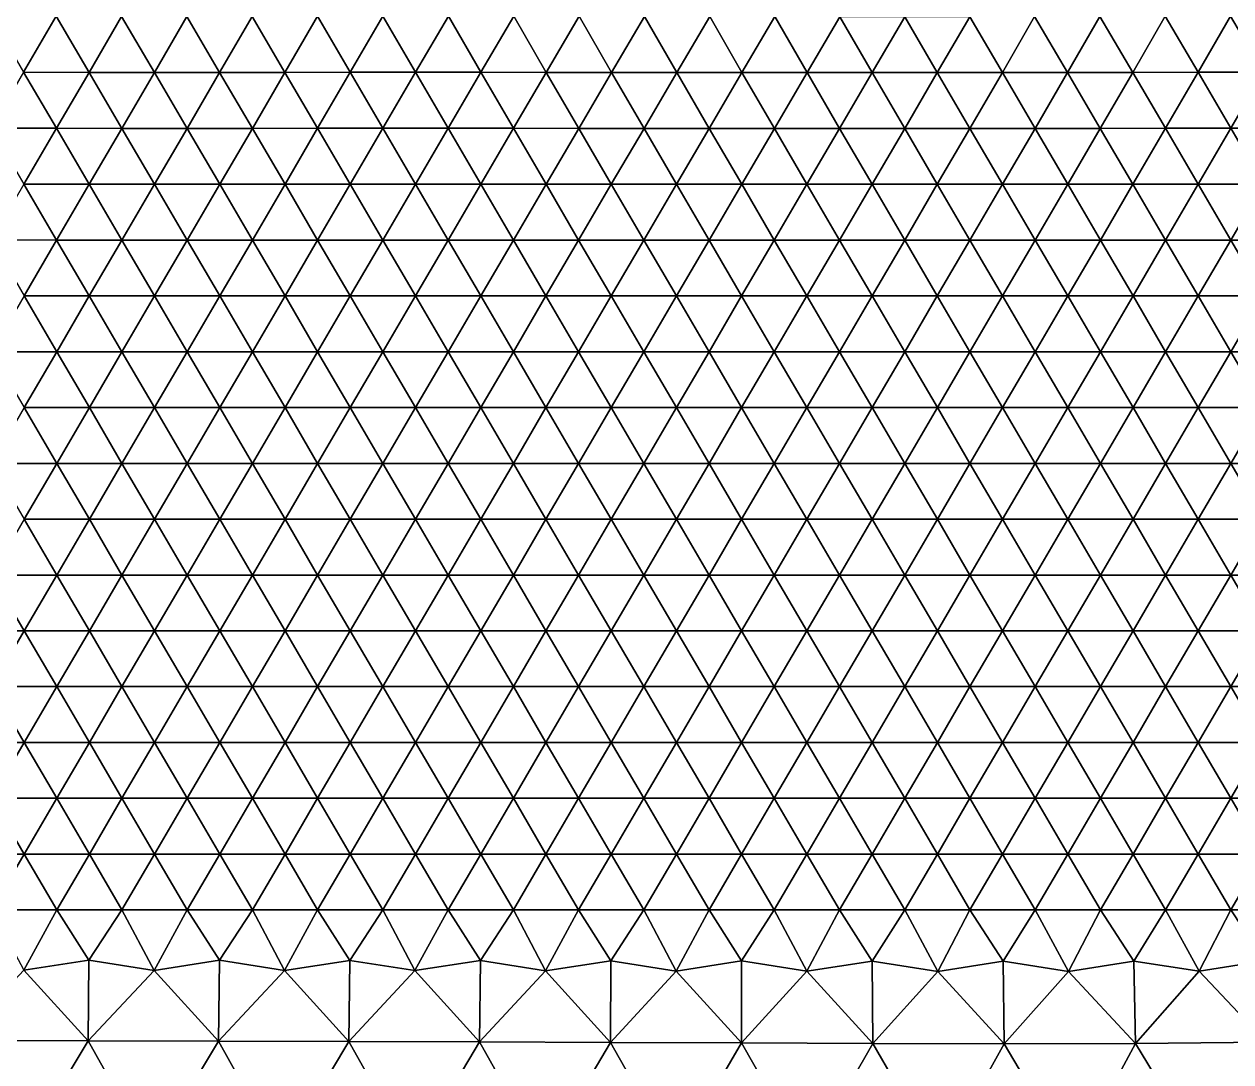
# Model space of a CAD drawing. Header units: metres. Extents: x 0 to 72, y -280 to 0.
# Drawn here: x 3.765 to 7.51, y -7.971 to -4.751 of the extents above; entities that cross this region are included whole.
import ezdxf

# ---------------------------------------------------------------- set-up
doc = ezdxf.new("R2010")
doc.units = ezdxf.units.M

msp = doc.modelspace()

# ---------------------------------------------------------------- linework, layer by layer
at = {"layer": 'layer', "color": 0}
for points in [[(3.6601, -4.72558), (3.76312, -4.9004), (3.86427, -4.72696)], [(3.76312, -4.9004), (3.96641, -4.90107), (3.86427, -4.72696)], [(3.86427, -4.72696), (3.96641, -4.90107), (4.06736, -4.72771)], [(3.96641, -4.90107), (4.16916, -4.90133), (4.06736, -4.72771)], [(4.06736, -4.72771), (4.16916, -4.90133), (4.26986, -4.72779)], [(4.16916, -4.90133), (4.3717, -4.90128), (4.26986, -4.72779)], [(4.26986, -4.72779), (4.3717, -4.90128), (4.47233, -4.72737)], [(4.3717, -4.90128), (4.57428, -4.90106), (4.47233, -4.72737)], [(4.47233, -4.72737), (4.57428, -4.90106), (4.67513, -4.72678)], [(4.57428, -4.90106), (4.77702, -4.90084), (4.67513, -4.72678)], [(4.67513, -4.72678), (4.77702, -4.90084), (4.87834, -4.72637)], [(4.77702, -4.90084), (4.97988, -4.90074), (4.87834, -4.72637)], [(4.87834, -4.72637), (4.97988, -4.90074), (5.08172, -4.7263)], [(4.97988, -4.90074), (5.18275, -4.90079), (5.08172, -4.7263)], [(5.08172, -4.7263), (5.18275, -4.90079), (5.285, -4.72654)], [(5.18275, -4.90079), (5.38551, -4.90095), (5.285, -4.72654)], [(5.285, -4.72654), (5.38551, -4.90095), (5.488, -4.72691)], [(5.38551, -4.90095), (5.58812, -4.90113), (5.488, -4.72691)], [(5.488, -4.72691), (5.58812, -4.90113), (5.69067, -4.7273)], [(5.58812, -4.90113), (5.79056, -4.90133), (5.69067, -4.7273)], [(5.69067, -4.7273), (5.79056, -4.90133), (5.89301, -4.72769)], [(5.79056, -4.90133), (5.99284, -4.90152), (5.89301, -4.72769)], [(5.89301, -4.72769), (5.99284, -4.90152), (6.09502, -4.72809)], [(5.99284, -4.90152), (6.19495, -4.9017), (6.09502, -4.72809)], [(6.09502, -4.72809), (6.19495, -4.9017), (6.29669, -4.72846)], [(6.19495, -4.9017), (6.39693, -4.9018), (6.29669, -4.72846)], [(6.29669, -4.72846), (6.39693, -4.9018), (6.49808, -4.72862)], [(6.39693, -4.9018), (6.59885, -4.90178), (6.49808, -4.72862)], [(6.49808, -4.72862), (6.59885, -4.90178), (6.69944, -4.72846)], [(6.59885, -4.90178), (6.80084, -4.90161), (6.69944, -4.72846)], [(6.69944, -4.72846), (6.80084, -4.90161), (6.90107, -4.72799)], [(6.80084, -4.90161), (7.00303, -4.90135), (6.90107, -4.72799)], [(6.90107, -4.72799), (7.00303, -4.90135), (7.10318, -4.72739)], [(7.00303, -4.90135), (7.20546, -4.90108), (7.10318, -4.72739)], [(7.10318, -4.72739), (7.20546, -4.90108), (7.3058, -4.72682)], [(7.20546, -4.90108), (7.40812, -4.90086), (7.3058, -4.72682)], [(7.3058, -4.72682), (7.40812, -4.90086), (7.50886, -4.72642)], [(7.40812, -4.90086), (7.61094, -4.90075), (7.50886, -4.72642)], [(7.50886, -4.72642), (7.61094, -4.90075), (7.7122, -4.72628)], [(3.6621, -5.07384), (3.86535, -5.07443), (3.76312, -4.9004)], [(3.76312, -4.9004), (3.86535, -5.07443), (3.96641, -4.90107)], [(3.86535, -5.07443), (4.06816, -5.07471), (3.96641, -4.90107)], [(3.96641, -4.90107), (4.06816, -5.07471), (4.16916, -4.90133)], [(4.06816, -5.07471), (4.27075, -5.07479), (4.16916, -4.90133)], [(4.16916, -4.90133), (4.27075, -5.07479), (4.3717, -4.90128)], [(4.27075, -5.07479), (4.47327, -5.07473), (4.3717, -4.90128)], [(4.3717, -4.90128), (4.47327, -5.07473), (4.57428, -4.90106)], [(4.47327, -5.07473), (4.67583, -5.07464), (4.57428, -4.90106)], [(4.57428, -4.90106), (4.67583, -5.07464), (4.77702, -4.90084)], [(4.67583, -5.07464), (4.87845, -5.07457), (4.77702, -4.90084)], [(4.77702, -4.90084), (4.87845, -5.07457), (4.97988, -4.90074)], [(4.87845, -5.07457), (5.08109, -5.07457), (4.97988, -4.90074)], [(4.97988, -4.90074), (5.08109, -5.07457), (5.18275, -4.90079)], [(5.08109, -5.07457), (5.2837, -5.07462), (5.18275, -4.90079)], [(5.18275, -4.90079), (5.2837, -5.07462), (5.38551, -4.90095)], [(5.2837, -5.07462), (5.48624, -5.07471), (5.38551, -4.90095)], [(5.38551, -4.90095), (5.48624, -5.07471), (5.58812, -4.90113)], [(5.48624, -5.07471), (5.68871, -5.0748), (5.58812, -4.90113)], [(5.58812, -4.90113), (5.68871, -5.0748), (5.79056, -4.90133)], [(5.68871, -5.0748), (5.89109, -5.07489), (5.79056, -4.90133)], [(5.79056, -4.90133), (5.89109, -5.07489), (5.99284, -4.90152)], [(5.89109, -5.07489), (6.09339, -5.07498), (5.99284, -4.90152)], [(5.99284, -4.90152), (6.09339, -5.07498), (6.19495, -4.9017)], [(6.09339, -5.07498), (6.29563, -5.07504), (6.19495, -4.9017)], [(6.19495, -4.9017), (6.29563, -5.07504), (6.39693, -4.9018)], [(6.29563, -5.07504), (6.49783, -5.07505), (6.39693, -4.9018)], [(6.39693, -4.9018), (6.49783, -5.07505), (6.59885, -4.90178)], [(6.49783, -5.07505), (6.70004, -5.07499), (6.59885, -4.90178)], [(6.59885, -4.90178), (6.70004, -5.07499), (6.80084, -4.90161)], [(6.70004, -5.07499), (6.90232, -5.07489), (6.80084, -4.90161)], [(6.80084, -4.90161), (6.90232, -5.07489), (7.00303, -4.90135)], [(6.90232, -5.07489), (7.10471, -5.07476), (7.00303, -4.90135)], [(7.00303, -4.90135), (7.10471, -5.07476), (7.20546, -4.90108)], [(7.10471, -5.07476), (7.30721, -5.07465), (7.20546, -4.90108)], [(7.20546, -4.90108), (7.30721, -5.07465), (7.40812, -4.90086)], [(7.30721, -5.07465), (7.5098, -5.07458), (7.40812, -4.90086)], [(7.40812, -4.90086), (7.5098, -5.07458), (7.61094, -4.90075)], [(7.5098, -5.07458), (7.71243, -5.07457), (7.61094, -4.90075)], [(3.6621, -5.07384), (3.76428, -5.24777), (3.86535, -5.07443)], [(3.76428, -5.24777), (3.96707, -5.24803), (3.86535, -5.07443)], [(3.86535, -5.07443), (3.96707, -5.24803), (4.06816, -5.07471)], [(3.96707, -5.24803), (4.16966, -5.24813), (4.06816, -5.07471)], [(4.06816, -5.07471), (4.16966, -5.24813), (4.27075, -5.07479)], [(4.16966, -5.24813), (4.37216, -5.24814), (4.27075, -5.07479)], [(4.27075, -5.07479), (4.37216, -5.24814), (4.47327, -5.07473)], [(4.37216, -5.24814), (4.57466, -5.24811), (4.47327, -5.07473)], [(4.47327, -5.07473), (4.57466, -5.24811), (4.67583, -5.07464)], [(4.57466, -5.24811), (4.77717, -5.24808), (4.67583, -5.07464)], [(4.67583, -5.07464), (4.77717, -5.24808), (4.87845, -5.07457)], [(4.77717, -5.24808), (4.97969, -5.24807), (4.87845, -5.07457)], [(4.87845, -5.07457), (4.97969, -5.24807), (5.08109, -5.07457)], [(4.97969, -5.24807), (5.18221, -5.24808), (5.08109, -5.07457)], [(5.08109, -5.07457), (5.18221, -5.24808), (5.2837, -5.07462)], [(5.18221, -5.24808), (5.38471, -5.24812), (5.2837, -5.07462)], [(5.2837, -5.07462), (5.38471, -5.24812), (5.48624, -5.07471)], [(5.38471, -5.24812), (5.58717, -5.24816), (5.48624, -5.07471)], [(5.48624, -5.07471), (5.58717, -5.24816), (5.68871, -5.0748)], [(5.58717, -5.24816), (5.78959, -5.2482), (5.68871, -5.0748)], [(5.68871, -5.0748), (5.78959, -5.2482), (5.89109, -5.07489)], [(5.78959, -5.2482), (5.99198, -5.24824), (5.89109, -5.07489)], [(5.89109, -5.07489), (5.99198, -5.24824), (6.09339, -5.07498)], [(5.99198, -5.24824), (6.19433, -5.24827), (6.09339, -5.07498)], [(6.09339, -5.07498), (6.19433, -5.24827), (6.29563, -5.07504)], [(6.19433, -5.24827), (6.39666, -5.24829), (6.29563, -5.07504)], [(6.29563, -5.07504), (6.39666, -5.24829), (6.49783, -5.07505)], [(6.39666, -5.24829), (6.59898, -5.24827), (6.49783, -5.07505)], [(6.49783, -5.07505), (6.59898, -5.24827), (6.70004, -5.07499)], [(6.59898, -5.24827), (6.80133, -5.24823), (6.70004, -5.07499)], [(6.70004, -5.07499), (6.80133, -5.24823), (6.90232, -5.07489)], [(6.80133, -5.24823), (7.00373, -5.24818), (6.90232, -5.07489)], [(6.90232, -5.07489), (7.00373, -5.24818), (7.10471, -5.07476)], [(7.00373, -5.24818), (7.20617, -5.24812), (7.10471, -5.07476)], [(7.10471, -5.07476), (7.20617, -5.24812), (7.30721, -5.07465)], [(7.20617, -5.24812), (7.40866, -5.24808), (7.30721, -5.07465)], [(7.30721, -5.07465), (7.40866, -5.24808), (7.5098, -5.07458)], [(7.40866, -5.24808), (7.61118, -5.24807), (7.5098, -5.07458)], [(7.5098, -5.07458), (7.61118, -5.24807), (7.71243, -5.07457)], [(3.66323, -5.4211), (3.86594, -5.42131), (3.76428, -5.24777)], [(3.76428, -5.24777), (3.86594, -5.42131), (3.96707, -5.24803)], [(3.86594, -5.42131), (4.06851, -5.42141), (3.96707, -5.24803)], [(3.96707, -5.24803), (4.06851, -5.42141), (4.16966, -5.24813)], [(4.06851, -5.42141), (4.271, -5.42144), (4.16966, -5.24813)], [(4.16966, -5.24813), (4.271, -5.42144), (4.37216, -5.24814)], [(4.271, -5.42144), (4.47347, -5.42144), (4.37216, -5.24814)], [(4.37216, -5.24814), (4.47347, -5.42144), (4.57466, -5.24811)], [(4.47347, -5.42144), (4.67594, -5.42142), (4.57466, -5.24811)], [(4.57466, -5.24811), (4.67594, -5.42142), (4.77717, -5.24808)], [(4.67594, -5.42142), (4.87841, -5.42142), (4.77717, -5.24808)], [(4.77717, -5.24808), (4.87841, -5.42142), (4.97969, -5.24807)], [(4.87841, -5.42142), (5.08088, -5.42142), (4.97969, -5.24807)], [(4.97969, -5.24807), (5.08088, -5.42142), (5.18221, -5.24808)], [(5.08088, -5.42142), (5.28335, -5.42143), (5.18221, -5.24808)], [(5.18221, -5.24808), (5.28335, -5.42143), (5.38471, -5.24812)], [(5.28335, -5.42143), (5.4858, -5.42145), (5.38471, -5.24812)], [(5.38471, -5.24812), (5.4858, -5.42145), (5.58717, -5.24816)], [(5.4858, -5.42145), (5.68824, -5.42147), (5.58717, -5.24816)], [(5.58717, -5.24816), (5.68824, -5.42147), (5.78959, -5.2482)], [(5.68824, -5.42147), (5.89065, -5.42149), (5.78959, -5.2482)], [(5.78959, -5.2482), (5.89065, -5.42149), (5.99198, -5.24824)], [(5.89065, -5.42149), (6.09305, -5.4215), (5.99198, -5.24824)], [(5.99198, -5.24824), (6.09305, -5.4215), (6.19433, -5.24827)], [(6.09305, -5.4215), (6.29544, -5.42151), (6.19433, -5.24827)], [(6.19433, -5.24827), (6.29544, -5.42151), (6.39666, -5.24829)], [(6.29544, -5.42151), (6.49782, -5.42151), (6.39666, -5.24829)], [(6.39666, -5.24829), (6.49782, -5.42151), (6.59898, -5.24827)], [(6.49782, -5.42151), (6.70021, -5.42149), (6.59898, -5.24827)], [(6.59898, -5.24827), (6.70021, -5.42149), (6.80133, -5.24823)], [(6.70021, -5.42149), (6.90262, -5.42147), (6.80133, -5.24823)], [(6.80133, -5.24823), (6.90262, -5.42147), (7.00373, -5.24818)], [(6.90262, -5.42147), (7.10505, -5.42145), (7.00373, -5.24818)], [(7.00373, -5.24818), (7.10505, -5.42145), (7.20617, -5.24812)], [(7.10505, -5.42145), (7.3075, -5.42143), (7.20617, -5.24812)], [(7.20617, -5.24812), (7.3075, -5.42143), (7.40866, -5.24808)], [(7.3075, -5.42143), (7.50997, -5.42142), (7.40866, -5.24808)], [(7.40866, -5.24808), (7.50997, -5.42142), (7.61118, -5.24807)], [(7.50997, -5.42142), (7.71244, -5.42142), (7.61118, -5.24807)], [(3.66323, -5.4211), (3.7648, -5.59457), (3.86594, -5.42131)], [(3.7648, -5.59457), (3.96733, -5.59465), (3.86594, -5.42131)], [(3.86594, -5.42131), (3.96733, -5.59465), (4.06851, -5.42141)], [(3.96733, -5.59465), (4.16981, -5.59469), (4.06851, -5.42141)], [(4.06851, -5.42141), (4.16981, -5.59469), (4.271, -5.42144)], [(4.16981, -5.59469), (4.37227, -5.59469), (4.271, -5.42144)], [(4.271, -5.42144), (4.37227, -5.59469), (4.47347, -5.42144)], [(4.37227, -5.59469), (4.57472, -5.59469), (4.47347, -5.42144)], [(4.47347, -5.42144), (4.57472, -5.59469), (4.67594, -5.42142)], [(4.57472, -5.59469), (4.77717, -5.59469), (4.67594, -5.42142)], [(4.67594, -5.42142), (4.77717, -5.59469), (4.87841, -5.42142)], [(4.77717, -5.59469), (4.97962, -5.59469), (4.87841, -5.42142)], [(4.87841, -5.42142), (4.97962, -5.59469), (5.08088, -5.42142)], [(4.97962, -5.59469), (5.18207, -5.59469), (5.08088, -5.42142)], [(5.08088, -5.42142), (5.18207, -5.59469), (5.28335, -5.42143)], [(5.18207, -5.59469), (5.38451, -5.5947), (5.28335, -5.42143)], [(5.28335, -5.42143), (5.38451, -5.5947), (5.4858, -5.42145)], [(5.38451, -5.5947), (5.58695, -5.59471), (5.4858, -5.42145)], [(5.4858, -5.42145), (5.58695, -5.59471), (5.68824, -5.42147)], [(5.58695, -5.59471), (5.78938, -5.59472), (5.68824, -5.42147)], [(5.68824, -5.42147), (5.78938, -5.59472), (5.89065, -5.42149)], [(5.78938, -5.59472), (5.9918, -5.59472), (5.89065, -5.42149)], [(5.89065, -5.42149), (5.9918, -5.59472), (6.09305, -5.4215)], [(5.9918, -5.59472), (6.19421, -5.59473), (6.09305, -5.4215)], [(6.09305, -5.4215), (6.19421, -5.59473), (6.29544, -5.42151)], [(6.19421, -5.59473), (6.39662, -5.59473), (6.29544, -5.42151)], [(6.29544, -5.42151), (6.39662, -5.59473), (6.49782, -5.42151)], [(6.39662, -5.59473), (6.59904, -5.59472), (6.49782, -5.42151)], [(6.49782, -5.42151), (6.59904, -5.59472), (6.70021, -5.42149)], [(6.59904, -5.59472), (6.80145, -5.59472), (6.70021, -5.42149)], [(6.70021, -5.42149), (6.80145, -5.59472), (6.90262, -5.42147)], [(6.80145, -5.59472), (7.00388, -5.59471), (6.90262, -5.42147)], [(6.90262, -5.42147), (7.00388, -5.59471), (7.10505, -5.42145)], [(7.00388, -5.59471), (7.20632, -5.5947), (7.10505, -5.42145)], [(7.10505, -5.42145), (7.20632, -5.5947), (7.3075, -5.42143)], [(7.20632, -5.5947), (7.40876, -5.59469), (7.3075, -5.42143)], [(7.3075, -5.42143), (7.40876, -5.59469), (7.50997, -5.42142)], [(7.40876, -5.59469), (7.61121, -5.59469), (7.50997, -5.42142)], [(7.50997, -5.42142), (7.61121, -5.59469), (7.71244, -5.42142)], [(3.66364, -5.76782), (3.86614, -5.76788), (3.7648, -5.59457)], [(3.7648, -5.59457), (3.86614, -5.76788), (3.96733, -5.59465)], [(3.86614, -5.76788), (4.06861, -5.76791), (3.96733, -5.59465)], [(3.96733, -5.59465), (4.06861, -5.76791), (4.16981, -5.59469)], [(4.06861, -5.76791), (4.27106, -5.76792), (4.16981, -5.59469)], [(4.16981, -5.59469), (4.27106, -5.76792), (4.37227, -5.59469)], [(4.27106, -5.76792), (4.47351, -5.76793), (4.37227, -5.59469)], [(4.37227, -5.59469), (4.47351, -5.76793), (4.57472, -5.59469)], [(4.47351, -5.76793), (4.67595, -5.76792), (4.57472, -5.59469)], [(4.57472, -5.59469), (4.67595, -5.76792), (4.77717, -5.59469)], [(4.67595, -5.76792), (4.87839, -5.76792), (4.77717, -5.59469)], [(4.77717, -5.59469), (4.87839, -5.76792), (4.97962, -5.59469)], [(4.87839, -5.76792), (5.08083, -5.76792), (4.97962, -5.59469)], [(4.97962, -5.59469), (5.08083, -5.76792), (5.18207, -5.59469)], [(5.08083, -5.76792), (5.28327, -5.76793), (5.18207, -5.59469)], [(5.18207, -5.59469), (5.28327, -5.76793), (5.38451, -5.5947)], [(5.28327, -5.76793), (5.4857, -5.76793), (5.38451, -5.5947)], [(5.38451, -5.5947), (5.4857, -5.76793), (5.58695, -5.59471)], [(5.4857, -5.76793), (5.68813, -5.76793), (5.58695, -5.59471)], [(5.58695, -5.59471), (5.68813, -5.76793), (5.78938, -5.59472)], [(5.68813, -5.76793), (5.89056, -5.76794), (5.78938, -5.59472)], [(5.78938, -5.59472), (5.89056, -5.76794), (5.9918, -5.59472)], [(5.89056, -5.76794), (6.09299, -5.76794), (5.9918, -5.59472)], [(5.9918, -5.59472), (6.09299, -5.76794), (6.19421, -5.59473)], [(6.09299, -5.76794), (6.29541, -5.76794), (6.19421, -5.59473)], [(6.19421, -5.59473), (6.29541, -5.76794), (6.39662, -5.59473)], [(6.29541, -5.76794), (6.49783, -5.76794), (6.39662, -5.59473)], [(6.39662, -5.59473), (6.49783, -5.76794), (6.59904, -5.59472)], [(6.49783, -5.76794), (6.70026, -5.76794), (6.59904, -5.59472)], [(6.59904, -5.59472), (6.70026, -5.76794), (6.80145, -5.59472)], [(6.70026, -5.76794), (6.90269, -5.76793), (6.80145, -5.59472)], [(6.80145, -5.59472), (6.90269, -5.76793), (7.00388, -5.59471)], [(6.90269, -5.76793), (7.10512, -5.76793), (7.00388, -5.59471)], [(7.00388, -5.59471), (7.10512, -5.76793), (7.20632, -5.5947)], [(7.10512, -5.76793), (7.30756, -5.76793), (7.20632, -5.5947)], [(7.20632, -5.5947), (7.30756, -5.76793), (7.40876, -5.59469)], [(7.30756, -5.76793), (7.51, -5.76792), (7.40876, -5.59469)], [(7.40876, -5.59469), (7.51, -5.76792), (7.61121, -5.59469)], [(7.51, -5.76792), (7.71244, -5.76793), (7.61121, -5.59469)], [(3.66364, -5.76782), (3.76495, -5.94111), (3.86614, -5.76788)], [(3.76495, -5.94111), (3.96741, -5.94113), (3.86614, -5.76788)], [(3.86614, -5.76788), (3.96741, -5.94113), (4.06861, -5.76791)], [(3.96741, -5.94113), (4.16985, -5.94114), (4.06861, -5.76791)], [(4.06861, -5.76791), (4.16985, -5.94114), (4.27106, -5.76792)], [(4.16985, -5.94114), (4.37229, -5.94114), (4.27106, -5.76792)], [(4.27106, -5.76792), (4.37229, -5.94114), (4.47351, -5.76793)], [(4.37229, -5.94114), (4.57473, -5.94114), (4.47351, -5.76793)], [(4.47351, -5.76793), (4.57473, -5.94114), (4.67595, -5.76792)], [(4.57473, -5.94114), (4.77717, -5.94114), (4.67595, -5.76792)], [(4.67595, -5.76792), (4.77717, -5.94114), (4.87839, -5.76792)], [(4.77717, -5.94114), (4.9796, -5.94114), (4.87839, -5.76792)], [(4.87839, -5.76792), (4.9796, -5.94114), (5.08083, -5.76792)], [(4.9796, -5.94114), (5.18204, -5.94114), (5.08083, -5.76792)], [(5.08083, -5.76792), (5.18204, -5.94114), (5.28327, -5.76793)], [(5.18204, -5.94114), (5.38447, -5.94115), (5.28327, -5.76793)], [(5.28327, -5.76793), (5.38447, -5.94115), (5.4857, -5.76793)], [(5.38447, -5.94115), (5.5869, -5.94115), (5.4857, -5.76793)], [(5.4857, -5.76793), (5.5869, -5.94115), (5.68813, -5.76793)], [(5.5869, -5.94115), (5.78933, -5.94115), (5.68813, -5.76793)], [(5.68813, -5.76793), (5.78933, -5.94115), (5.89056, -5.76794)], [(5.78933, -5.94115), (5.99176, -5.94115), (5.89056, -5.76794)], [(5.89056, -5.76794), (5.99176, -5.94115), (6.09299, -5.76794)], [(5.99176, -5.94115), (6.19419, -5.94115), (6.09299, -5.76794)], [(6.09299, -5.76794), (6.19419, -5.94115), (6.29541, -5.76794)], [(6.19419, -5.94115), (6.39662, -5.94115), (6.29541, -5.76794)], [(6.29541, -5.76794), (6.39662, -5.94115), (6.49783, -5.76794)], [(6.39662, -5.94115), (6.59905, -5.94115), (6.49783, -5.76794)], [(6.49783, -5.76794), (6.59905, -5.94115), (6.70026, -5.76794)], [(6.59905, -5.94115), (6.80148, -5.94115), (6.70026, -5.76794)], [(6.70026, -5.76794), (6.80148, -5.94115), (6.90269, -5.76793)], [(6.80148, -5.94115), (7.00391, -5.94115), (6.90269, -5.76793)], [(6.90269, -5.76793), (7.00391, -5.94115), (7.10512, -5.76793)], [(7.00391, -5.94115), (7.20635, -5.94114), (7.10512, -5.76793)], [(7.10512, -5.76793), (7.20635, -5.94114), (7.30756, -5.76793)], [(7.20635, -5.94114), (7.40878, -5.94114), (7.30756, -5.76793)], [(7.30756, -5.76793), (7.40878, -5.94114), (7.51, -5.76792)], [(7.40878, -5.94114), (7.61122, -5.94114), (7.51, -5.76792)], [(7.51, -5.76792), (7.61122, -5.94114), (7.71244, -5.76793)], [(3.66375, -6.11433), (3.8662, -6.11434), (3.76495, -5.94111)], [(3.76495, -5.94111), (3.8662, -6.11434), (3.96741, -5.94113)], [(3.8662, -6.11434), (4.06864, -6.11435), (3.96741, -5.94113)], [(3.96741, -5.94113), (4.06864, -6.11435), (4.16985, -5.94114)], [(4.06864, -6.11435), (4.27108, -6.11435), (4.16985, -5.94114)], [(4.16985, -5.94114), (4.27108, -6.11435), (4.37229, -5.94114)], [(4.27108, -6.11435), (4.47351, -6.11435), (4.37229, -5.94114)], [(4.37229, -5.94114), (4.47351, -6.11435), (4.57473, -5.94114)], [(4.47351, -6.11435), (4.67595, -6.11435), (4.57473, -5.94114)], [(4.57473, -5.94114), (4.67595, -6.11435), (4.77717, -5.94114)], [(4.67595, -6.11435), (4.87838, -6.11435), (4.77717, -5.94114)], [(4.77717, -5.94114), (4.87838, -6.11435), (4.9796, -5.94114)], [(4.87838, -6.11435), (5.08081, -6.11435), (4.9796, -5.94114)], [(4.9796, -5.94114), (5.08081, -6.11435), (5.18204, -5.94114)], [(5.08081, -6.11435), (5.28325, -6.11436), (5.18204, -5.94114)], [(5.18204, -5.94114), (5.28325, -6.11436), (5.38447, -5.94115)], [(5.28325, -6.11436), (5.48568, -6.11436), (5.38447, -5.94115)], [(5.38447, -5.94115), (5.48568, -6.11436), (5.5869, -5.94115)], [(5.48568, -6.11436), (5.68811, -6.11436), (5.5869, -5.94115)], [(5.5869, -5.94115), (5.68811, -6.11436), (5.78933, -5.94115)], [(5.68811, -6.11436), (5.89054, -6.11436), (5.78933, -5.94115)], [(5.78933, -5.94115), (5.89054, -6.11436), (5.99176, -5.94115)], [(5.89054, -6.11436), (6.09297, -6.11436), (5.99176, -5.94115)], [(5.99176, -5.94115), (6.09297, -6.11436), (6.19419, -5.94115)], [(6.09297, -6.11436), (6.29541, -6.11436), (6.19419, -5.94115)], [(6.19419, -5.94115), (6.29541, -6.11436), (6.39662, -5.94115)], [(6.29541, -6.11436), (6.49784, -6.11436), (6.39662, -5.94115)], [(6.39662, -5.94115), (6.49784, -6.11436), (6.59905, -5.94115)], [(6.49784, -6.11436), (6.70027, -6.11436), (6.59905, -5.94115)], [(6.59905, -5.94115), (6.70027, -6.11436), (6.80148, -5.94115)], [(6.70027, -6.11436), (6.9027, -6.11436), (6.80148, -5.94115)], [(6.80148, -5.94115), (6.9027, -6.11436), (7.00391, -5.94115)], [(6.9027, -6.11436), (7.10513, -6.11435), (7.00391, -5.94115)], [(7.00391, -5.94115), (7.10513, -6.11435), (7.20635, -5.94114)], [(7.10513, -6.11435), (7.30757, -6.11435), (7.20635, -5.94114)], [(7.20635, -5.94114), (7.30757, -6.11435), (7.40878, -5.94114)], [(7.30757, -6.11435), (7.51, -6.11435), (7.40878, -5.94114)], [(7.40878, -5.94114), (7.51, -6.11435), (7.61122, -5.94114)], [(7.51, -6.11435), (7.71243, -6.11435), (7.61122, -5.94114)], [(3.66375, -6.11433), (3.76499, -6.28755), (3.8662, -6.11434)], [(3.76499, -6.28755), (3.96743, -6.28756), (3.8662, -6.11434)], [(3.8662, -6.11434), (3.96743, -6.28756), (4.06864, -6.11435)], [(3.96743, -6.28756), (4.16986, -6.28756), (4.06864, -6.11435)], [(4.06864, -6.11435), (4.16986, -6.28756), (4.27108, -6.11435)], [(4.16986, -6.28756), (4.3723, -6.28756), (4.27108, -6.11435)], [(4.27108, -6.11435), (4.3723, -6.28756), (4.47351, -6.11435)], [(4.3723, -6.28756), (4.57473, -6.28756), (4.47351, -6.11435)], [(4.47351, -6.11435), (4.57473, -6.28756), (4.67595, -6.11435)], [(4.57473, -6.28756), (4.77716, -6.28756), (4.67595, -6.11435)], [(4.67595, -6.11435), (4.77716, -6.28756), (4.87838, -6.11435)], [(4.77716, -6.28756), (4.9796, -6.28756), (4.87838, -6.11435)], [(4.87838, -6.11435), (4.9796, -6.28756), (5.08081, -6.11435)], [(4.9796, -6.28756), (5.18203, -6.28756), (5.08081, -6.11435)], [(5.08081, -6.11435), (5.18203, -6.28756), (5.28325, -6.11436)], [(5.18203, -6.28756), (5.38446, -6.28756), (5.28325, -6.11436)], [(5.28325, -6.11436), (5.38446, -6.28756), (5.48568, -6.11436)], [(5.38446, -6.28756), (5.58689, -6.28756), (5.48568, -6.11436)], [(5.48568, -6.11436), (5.58689, -6.28756), (5.68811, -6.11436)], [(5.58689, -6.28756), (5.78933, -6.28756), (5.68811, -6.11436)], [(5.68811, -6.11436), (5.78933, -6.28756), (5.89054, -6.11436)], [(5.78933, -6.28756), (5.99176, -6.28756), (5.89054, -6.11436)], [(5.89054, -6.11436), (5.99176, -6.28756), (6.09297, -6.11436)], [(5.99176, -6.28756), (6.19419, -6.28756), (6.09297, -6.11436)], [(6.09297, -6.11436), (6.19419, -6.28756), (6.29541, -6.11436)], [(6.19419, -6.28756), (6.39662, -6.28756), (6.29541, -6.11436)], [(6.29541, -6.11436), (6.39662, -6.28756), (6.49784, -6.11436)], [(6.39662, -6.28756), (6.59905, -6.28756), (6.49784, -6.11436)], [(6.49784, -6.11436), (6.59905, -6.28756), (6.70027, -6.11436)], [(6.59905, -6.28756), (6.80149, -6.28756), (6.70027, -6.11436)], [(6.70027, -6.11436), (6.80149, -6.28756), (6.9027, -6.11436)], [(6.80149, -6.28756), (7.00392, -6.28756), (6.9027, -6.11436)], [(6.9027, -6.11436), (7.00392, -6.28756), (7.10513, -6.11435)], [(7.00392, -6.28756), (7.20635, -6.28756), (7.10513, -6.11435)], [(7.10513, -6.11435), (7.20635, -6.28756), (7.30757, -6.11435)], [(7.20635, -6.28756), (7.40878, -6.28756), (7.30757, -6.11435)], [(7.30757, -6.11435), (7.40878, -6.28756), (7.51, -6.11435)], [(7.40878, -6.28756), (7.61122, -6.28756), (7.51, -6.11435)], [(7.51, -6.11435), (7.61122, -6.28756), (7.71243, -6.11435)], [(3.66378, -6.46076), (3.86621, -6.46077), (3.76499, -6.28755)], [(3.76499, -6.28755), (3.86621, -6.46077), (3.96743, -6.28756)], [(3.86621, -6.46077), (4.06865, -6.46077), (3.96743, -6.28756)], [(3.96743, -6.28756), (4.06865, -6.46077), (4.16986, -6.28756)], [(4.06865, -6.46077), (4.27108, -6.46077), (4.16986, -6.28756)], [(4.16986, -6.28756), (4.27108, -6.46077), (4.3723, -6.28756)], [(4.27108, -6.46077), (4.47351, -6.46077), (4.3723, -6.28756)], [(4.3723, -6.28756), (4.47351, -6.46077), (4.57473, -6.28756)], [(4.47351, -6.46077), (4.67595, -6.46077), (4.57473, -6.28756)], [(4.57473, -6.28756), (4.67595, -6.46077), (4.77716, -6.28756)], [(4.67595, -6.46077), (4.87838, -6.46077), (4.77716, -6.28756)], [(4.77716, -6.28756), (4.87838, -6.46077), (4.9796, -6.28756)], [(4.87838, -6.46077), (5.08081, -6.46077), (4.9796, -6.28756)], [(4.9796, -6.28756), (5.08081, -6.46077), (5.18203, -6.28756)], [(5.08081, -6.46077), (5.28324, -6.46077), (5.18203, -6.28756)], [(5.18203, -6.28756), (5.28324, -6.46077), (5.38446, -6.28756)], [(5.28324, -6.46077), (5.48568, -6.46077), (5.38446, -6.28756)], [(5.38446, -6.28756), (5.48568, -6.46077), (5.58689, -6.28756)], [(5.48568, -6.46077), (5.68811, -6.46077), (5.58689, -6.28756)], [(5.58689, -6.28756), (5.68811, -6.46077), (5.78933, -6.28756)], [(5.68811, -6.46077), (5.89054, -6.46077), (5.78933, -6.28756)], [(5.78933, -6.28756), (5.89054, -6.46077), (5.99176, -6.28756)], [(5.89054, -6.46077), (6.09297, -6.46077), (5.99176, -6.28756)], [(5.99176, -6.28756), (6.09297, -6.46077), (6.19419, -6.28756)], [(6.09297, -6.46077), (6.29541, -6.46077), (6.19419, -6.28756)], [(6.19419, -6.28756), (6.29541, -6.46077), (6.39662, -6.28756)], [(6.29541, -6.46077), (6.49784, -6.46077), (6.39662, -6.28756)], [(6.39662, -6.28756), (6.49784, -6.46077), (6.59905, -6.28756)], [(6.49784, -6.46077), (6.70027, -6.46077), (6.59905, -6.28756)], [(6.59905, -6.28756), (6.70027, -6.46077), (6.80149, -6.28756)], [(6.70027, -6.46077), (6.9027, -6.46077), (6.80149, -6.28756)], [(6.80149, -6.28756), (6.9027, -6.46077), (7.00392, -6.28756)], [(6.9027, -6.46077), (7.10513, -6.46077), (7.00392, -6.28756)], [(7.00392, -6.28756), (7.10513, -6.46077), (7.20635, -6.28756)], [(7.10513, -6.46077), (7.30757, -6.46077), (7.20635, -6.28756)], [(7.20635, -6.28756), (7.30757, -6.46077), (7.40878, -6.28756)], [(7.30757, -6.46077), (7.51, -6.46077), (7.40878, -6.28756)], [(7.40878, -6.28756), (7.51, -6.46077), (7.61122, -6.28756)], [(7.51, -6.46077), (7.71243, -6.46077), (7.61122, -6.28756)], [(3.56256, -6.63397), (3.765, -6.63397), (3.66378, -6.46076)], [(3.66378, -6.46076), (3.765, -6.63397), (3.86621, -6.46077)], [(3.765, -6.63397), (3.96743, -6.63397), (3.86621, -6.46077)], [(3.86621, -6.46077), (3.96743, -6.63397), (4.06865, -6.46077)], [(3.96743, -6.63397), (4.16986, -6.63397), (4.06865, -6.46077)], [(4.06865, -6.46077), (4.16986, -6.63397), (4.27108, -6.46077)], [(4.16986, -6.63397), (4.3723, -6.63397), (4.27108, -6.46077)], [(4.27108, -6.46077), (4.3723, -6.63397), (4.47351, -6.46077)], [(4.3723, -6.63397), (4.57473, -6.63397), (4.47351, -6.46077)], [(4.47351, -6.46077), (4.57473, -6.63397), (4.67595, -6.46077)], [(4.57473, -6.63397), (4.77716, -6.63397), (4.67595, -6.46077)], [(4.67595, -6.46077), (4.77716, -6.63397), (4.87838, -6.46077)], [(4.77716, -6.63397), (4.97959, -6.63397), (4.87838, -6.46077)], [(4.87838, -6.46077), (4.97959, -6.63397), (5.08081, -6.46077)], [(4.97959, -6.63397), (5.18203, -6.63397), (5.08081, -6.46077)], [(5.08081, -6.46077), (5.18203, -6.63397), (5.28324, -6.46077)], [(5.18203, -6.63397), (5.38446, -6.63397), (5.28324, -6.46077)], [(5.28324, -6.46077), (5.38446, -6.63397), (5.48568, -6.46077)], [(5.38446, -6.63397), (5.58689, -6.63397), (5.48568, -6.46077)], [(5.48568, -6.46077), (5.58689, -6.63397), (5.68811, -6.46077)], [(5.58689, -6.63397), (5.78932, -6.63397), (5.68811, -6.46077)], [(5.68811, -6.46077), (5.78932, -6.63397), (5.89054, -6.46077)], [(5.78932, -6.63397), (5.99176, -6.63397), (5.89054, -6.46077)], [(5.89054, -6.46077), (5.99176, -6.63397), (6.09297, -6.46077)], [(5.99176, -6.63397), (6.19419, -6.63397), (6.09297, -6.46077)], [(6.09297, -6.46077), (6.19419, -6.63397), (6.29541, -6.46077)], [(6.19419, -6.63397), (6.39662, -6.63397), (6.29541, -6.46077)], [(6.29541, -6.46077), (6.39662, -6.63397), (6.49784, -6.46077)], [(6.39662, -6.63397), (6.59905, -6.63397), (6.49784, -6.46077)], [(6.49784, -6.46077), (6.59905, -6.63397), (6.70027, -6.46077)], [(6.59905, -6.63397), (6.80149, -6.63397), (6.70027, -6.46077)], [(6.70027, -6.46077), (6.80149, -6.63397), (6.9027, -6.46077)], [(6.80149, -6.63397), (7.00392, -6.63397), (6.9027, -6.46077)], [(6.9027, -6.46077), (7.00392, -6.63397), (7.10513, -6.46077)], [(7.00392, -6.63397), (7.20635, -6.63397), (7.10513, -6.46077)], [(7.10513, -6.46077), (7.20635, -6.63397), (7.30757, -6.46077)], [(7.20635, -6.63397), (7.40878, -6.63397), (7.30757, -6.46077)], [(7.30757, -6.46077), (7.40878, -6.63397), (7.51, -6.46077)], [(7.40878, -6.63397), (7.61122, -6.63397), (7.51, -6.46077)], [(7.51, -6.46077), (7.61122, -6.63397), (7.71243, -6.46077)], [(3.56256, -6.63397), (3.66378, -6.80718), (3.765, -6.63397)], [(3.66378, -6.80718), (3.86622, -6.80718), (3.765, -6.63397)], [(3.765, -6.63397), (3.86622, -6.80718), (3.96743, -6.63397)], [(3.86622, -6.80718), (4.06865, -6.80718), (3.96743, -6.63397)], [(3.96743, -6.63397), (4.06865, -6.80718), (4.16986, -6.63397)], [(4.06865, -6.80718), (4.27108, -6.80718), (4.16986, -6.63397)], [(4.16986, -6.63397), (4.27108, -6.80718), (4.3723, -6.63397)], [(4.27108, -6.80718), (4.47351, -6.80718), (4.3723, -6.63397)], [(4.3723, -6.63397), (4.47351, -6.80718), (4.57473, -6.63397)], [(4.47351, -6.80718), (4.67595, -6.80718), (4.57473, -6.63397)], [(4.57473, -6.63397), (4.67595, -6.80718), (4.77716, -6.63397)], [(4.67595, -6.80718), (4.87838, -6.80718), (4.77716, -6.63397)], [(4.77716, -6.63397), (4.87838, -6.80718), (4.97959, -6.63397)], [(4.87838, -6.80718), (5.08081, -6.80718), (4.97959, -6.63397)], [(4.97959, -6.63397), (5.08081, -6.80718), (5.18203, -6.63397)], [(5.08081, -6.80718), (5.28324, -6.80718), (5.18203, -6.63397)], [(5.18203, -6.63397), (5.28324, -6.80718), (5.38446, -6.63397)], [(5.28324, -6.80718), (5.48568, -6.80718), (5.38446, -6.63397)], [(5.38446, -6.63397), (5.48568, -6.80718), (5.58689, -6.63397)], [(5.48568, -6.80718), (5.68811, -6.80718), (5.58689, -6.63397)], [(5.58689, -6.63397), (5.68811, -6.80718), (5.78932, -6.63397)], [(5.68811, -6.80718), (5.89054, -6.80718), (5.78932, -6.63397)], [(5.78932, -6.63397), (5.89054, -6.80718), (5.99176, -6.63397)], [(5.89054, -6.80718), (6.09297, -6.80718), (5.99176, -6.63397)], [(5.99176, -6.63397), (6.09297, -6.80718), (6.19419, -6.63397)], [(6.09297, -6.80718), (6.29541, -6.80718), (6.19419, -6.63397)], [(6.19419, -6.63397), (6.29541, -6.80718), (6.39662, -6.63397)], [(6.29541, -6.80718), (6.49784, -6.80718), (6.39662, -6.63397)], [(6.39662, -6.63397), (6.49784, -6.80718), (6.59905, -6.63397)], [(6.49784, -6.80718), (6.70027, -6.80718), (6.59905, -6.63397)], [(6.59905, -6.63397), (6.70027, -6.80718), (6.80149, -6.63397)], [(6.70027, -6.80718), (6.9027, -6.80718), (6.80149, -6.63397)], [(6.80149, -6.63397), (6.9027, -6.80718), (7.00392, -6.63397)], [(6.9027, -6.80718), (7.10514, -6.80718), (7.00392, -6.63397)], [(7.00392, -6.63397), (7.10514, -6.80718), (7.20635, -6.63397)], [(7.10514, -6.80718), (7.30757, -6.80718), (7.20635, -6.63397)], [(7.20635, -6.63397), (7.30757, -6.80718), (7.40878, -6.63397)], [(7.30757, -6.80718), (7.51, -6.80718), (7.40878, -6.63397)], [(7.40878, -6.63397), (7.51, -6.80718), (7.61122, -6.63397)], [(7.51, -6.80718), (7.71243, -6.80718), (7.61122, -6.63397)], [(3.56257, -6.98038), (3.765, -6.98038), (3.66378, -6.80718)], [(3.66378, -6.80718), (3.765, -6.98038), (3.86622, -6.80718)], [(3.765, -6.98038), (3.96743, -6.98038), (3.86622, -6.80718)], [(3.86622, -6.80718), (3.96743, -6.98038), (4.06865, -6.80718)], [(3.96743, -6.98038), (4.16986, -6.98038), (4.06865, -6.80718)], [(4.06865, -6.80718), (4.16986, -6.98038), (4.27108, -6.80718)], [(4.16986, -6.98038), (4.3723, -6.98038), (4.27108, -6.80718)], [(4.27108, -6.80718), (4.3723, -6.98038), (4.47351, -6.80718)], [(4.3723, -6.98038), (4.57473, -6.98038), (4.47351, -6.80718)], [(4.47351, -6.80718), (4.57473, -6.98038), (4.67595, -6.80718)], [(4.57473, -6.98038), (4.77716, -6.98038), (4.67595, -6.80718)], [(4.67595, -6.80718), (4.77716, -6.98038), (4.87838, -6.80718)], [(4.77716, -6.98038), (4.97959, -6.98038), (4.87838, -6.80718)], [(4.87838, -6.80718), (4.97959, -6.98038), (5.08081, -6.80718)], [(4.97959, -6.98038), (5.18203, -6.98038), (5.08081, -6.80718)], [(5.08081, -6.80718), (5.18203, -6.98038), (5.28324, -6.80718)], [(5.18203, -6.98038), (5.38446, -6.98038), (5.28324, -6.80718)], [(5.28324, -6.80718), (5.38446, -6.98038), (5.48568, -6.80718)], [(5.38446, -6.98038), (5.58689, -6.98038), (5.48568, -6.80718)], [(5.48568, -6.80718), (5.58689, -6.98038), (5.68811, -6.80718)], [(5.58689, -6.98038), (5.78932, -6.98038), (5.68811, -6.80718)], [(5.68811, -6.80718), (5.78932, -6.98038), (5.89054, -6.80718)], [(5.78932, -6.98038), (5.99176, -6.98038), (5.89054, -6.80718)], [(5.89054, -6.80718), (5.99176, -6.98038), (6.09297, -6.80718)], [(5.99176, -6.98038), (6.19419, -6.98038), (6.09297, -6.80718)], [(6.09297, -6.80718), (6.19419, -6.98038), (6.29541, -6.80718)], [(6.19419, -6.98038), (6.39662, -6.98038), (6.29541, -6.80718)], [(6.29541, -6.80718), (6.39662, -6.98038), (6.49784, -6.80718)], [(6.39662, -6.98038), (6.59905, -6.98038), (6.49784, -6.80718)], [(6.49784, -6.80718), (6.59905, -6.98038), (6.70027, -6.80718)], [(6.59905, -6.98038), (6.80149, -6.98038), (6.70027, -6.80718)], [(6.70027, -6.80718), (6.80149, -6.98038), (6.9027, -6.80718)], [(6.80149, -6.98038), (7.00392, -6.98038), (6.9027, -6.80718)], [(6.9027, -6.80718), (7.00392, -6.98038), (7.10514, -6.80718)], [(7.00392, -6.98038), (7.20635, -6.98038), (7.10514, -6.80718)], [(7.10514, -6.80718), (7.20635, -6.98038), (7.30757, -6.80718)], [(7.20635, -6.98038), (7.40878, -6.98038), (7.30757, -6.80718)], [(7.30757, -6.80718), (7.40878, -6.98038), (7.51, -6.80718)], [(7.40878, -6.98038), (7.61122, -6.98038), (7.51, -6.80718)], [(7.51, -6.80718), (7.61122, -6.98038), (7.71243, -6.80718)], [(3.56257, -6.98038), (3.66378, -7.15359), (3.765, -6.98038)], [(3.66378, -7.15359), (3.86622, -7.15359), (3.765, -6.98038)], [(3.765, -6.98038), (3.86622, -7.15359), (3.96743, -6.98038)], [(3.86622, -7.15359), (4.06865, -7.15359), (3.96743, -6.98038)], [(3.96743, -6.98038), (4.06865, -7.15359), (4.16986, -6.98038)], [(4.06865, -7.15359), (4.27108, -7.15359), (4.16986, -6.98038)], [(4.16986, -6.98038), (4.27108, -7.15359), (4.3723, -6.98038)], [(4.27108, -7.15359), (4.47351, -7.15359), (4.3723, -6.98038)], [(4.3723, -6.98038), (4.47351, -7.15359), (4.57473, -6.98038)], [(4.47351, -7.15359), (4.67595, -7.15359), (4.57473, -6.98038)], [(4.57473, -6.98038), (4.67595, -7.15359), (4.77716, -6.98038)], [(4.67595, -7.15359), (4.87838, -7.15359), (4.77716, -6.98038)], [(4.77716, -6.98038), (4.87838, -7.15359), (4.97959, -6.98038)], [(4.87838, -7.15359), (5.08081, -7.15359), (4.97959, -6.98038)], [(4.97959, -6.98038), (5.08081, -7.15359), (5.18203, -6.98038)], [(5.08081, -7.15359), (5.28324, -7.15359), (5.18203, -6.98038)], [(5.18203, -6.98038), (5.28324, -7.15359), (5.38446, -6.98038)], [(5.28324, -7.15359), (5.48568, -7.15359), (5.38446, -6.98038)], [(5.38446, -6.98038), (5.48568, -7.15359), (5.58689, -6.98038)], [(5.48568, -7.15359), (5.68811, -7.15359), (5.58689, -6.98038)], [(5.58689, -6.98038), (5.68811, -7.15359), (5.78932, -6.98038)], [(5.68811, -7.15359), (5.89054, -7.15359), (5.78932, -6.98038)], [(5.78932, -6.98038), (5.89054, -7.15359), (5.99176, -6.98038)], [(5.89054, -7.15359), (6.09297, -7.15359), (5.99176, -6.98038)], [(5.99176, -6.98038), (6.09297, -7.15359), (6.19419, -6.98038)], [(6.09297, -7.15359), (6.29541, -7.15359), (6.19419, -6.98038)], [(6.19419, -6.98038), (6.29541, -7.15359), (6.39662, -6.98038)], [(6.29541, -7.15359), (6.49784, -7.15359), (6.39662, -6.98038)], [(6.39662, -6.98038), (6.49784, -7.15359), (6.59905, -6.98038)], [(6.49784, -7.15359), (6.70027, -7.15359), (6.59905, -6.98038)], [(6.59905, -6.98038), (6.70027, -7.15359), (6.80149, -6.98038)], [(6.70027, -7.15359), (6.9027, -7.15359), (6.80149, -6.98038)], [(6.80149, -6.98038), (6.9027, -7.15359), (7.00392, -6.98038)], [(6.9027, -7.15359), (7.10514, -7.15359), (7.00392, -6.98038)], [(7.00392, -6.98038), (7.10514, -7.15359), (7.20635, -6.98038)], [(7.10514, -7.15359), (7.30757, -7.15359), (7.20635, -6.98038)], [(7.20635, -6.98038), (7.30757, -7.15359), (7.40878, -6.98038)], [(7.30757, -7.15359), (7.51, -7.15359), (7.40878, -6.98038)], [(7.40878, -6.98038), (7.51, -7.15359), (7.61122, -6.98038)], [(7.51, -7.15359), (7.71243, -7.15359), (7.61122, -6.98038)], [(3.56257, -7.32679), (3.765, -7.32679), (3.66378, -7.15359)], [(3.66378, -7.15359), (3.765, -7.32679), (3.86622, -7.15359)], [(3.765, -7.32679), (3.96743, -7.32679), (3.86622, -7.15359)], [(3.86622, -7.15359), (3.96743, -7.32679), (4.06865, -7.15359)], [(3.96743, -7.32679), (4.16986, -7.32679), (4.06865, -7.15359)], [(4.06865, -7.15359), (4.16986, -7.32679), (4.27108, -7.15359)], [(4.16986, -7.32679), (4.3723, -7.32679), (4.27108, -7.15359)], [(4.27108, -7.15359), (4.3723, -7.32679), (4.47351, -7.15359)], [(4.3723, -7.32679), (4.57473, -7.32679), (4.47351, -7.15359)], [(4.47351, -7.15359), (4.57473, -7.32679), (4.67595, -7.15359)], [(4.57473, -7.32679), (4.77716, -7.32679), (4.67595, -7.15359)], [(4.67595, -7.15359), (4.77716, -7.32679), (4.87838, -7.15359)], [(4.77716, -7.32679), (4.97959, -7.32679), (4.87838, -7.15359)], [(4.87838, -7.15359), (4.97959, -7.32679), (5.08081, -7.15359)], [(4.97959, -7.32679), (5.18203, -7.32679), (5.08081, -7.15359)], [(5.08081, -7.15359), (5.18203, -7.32679), (5.28324, -7.15359)], [(5.18203, -7.32679), (5.38446, -7.32679), (5.28324, -7.15359)], [(5.28324, -7.15359), (5.38446, -7.32679), (5.48568, -7.15359)], [(5.38446, -7.32679), (5.58689, -7.32679), (5.48568, -7.15359)], [(5.48568, -7.15359), (5.58689, -7.32679), (5.68811, -7.15359)], [(5.58689, -7.32679), (5.78932, -7.32679), (5.68811, -7.15359)], [(5.68811, -7.15359), (5.78932, -7.32679), (5.89054, -7.15359)], [(5.78932, -7.32679), (5.99176, -7.32679), (5.89054, -7.15359)], [(5.89054, -7.15359), (5.99176, -7.32679), (6.09297, -7.15359)], [(5.99176, -7.32679), (6.19419, -7.32679), (6.09297, -7.15359)], [(6.09297, -7.15359), (6.19419, -7.32679), (6.29541, -7.15359)], [(6.19419, -7.32679), (6.39662, -7.32679), (6.29541, -7.15359)], [(6.29541, -7.15359), (6.39662, -7.32679), (6.49784, -7.15359)], [(6.39662, -7.32679), (6.59905, -7.32679), (6.49784, -7.15359)], [(6.49784, -7.15359), (6.59905, -7.32679), (6.70027, -7.15359)], [(6.59905, -7.32679), (6.80149, -7.32679), (6.70027, -7.15359)], [(6.70027, -7.15359), (6.80149, -7.32679), (6.9027, -7.15359)], [(6.80149, -7.32679), (7.00392, -7.32679), (6.9027, -7.15359)], [(6.9027, -7.15359), (7.00392, -7.32679), (7.10514, -7.15359)], [(7.00392, -7.32679), (7.20635, -7.32679), (7.10514, -7.15359)], [(7.10514, -7.15359), (7.20635, -7.32679), (7.30757, -7.15359)], [(7.20635, -7.32679), (7.40878, -7.32679), (7.30757, -7.15359)], [(7.30757, -7.15359), (7.40878, -7.32679), (7.51, -7.15359)], [(7.40878, -7.32679), (7.61122, -7.32679), (7.51, -7.15359)], [(7.51, -7.15359), (7.61122, -7.32679), (7.71243, -7.15359)], [(3.56257, -7.32679), (3.66378, -7.5), (3.765, -7.32679)], [(3.66378, -7.5), (3.86622, -7.5), (3.765, -7.32679)], [(3.765, -7.32679), (3.86622, -7.5), (3.96743, -7.32679)], [(3.86622, -7.5), (4.06865, -7.5), (3.96743, -7.32679)], [(3.96743, -7.32679), (4.06865, -7.5), (4.16986, -7.32679)], [(4.06865, -7.5), (4.27108, -7.5), (4.16986, -7.32679)], [(4.16986, -7.32679), (4.27108, -7.5), (4.3723, -7.32679)], [(4.27108, -7.5), (4.47351, -7.5), (4.3723, -7.32679)], [(4.3723, -7.32679), (4.47351, -7.5), (4.57473, -7.32679)], [(4.47351, -7.5), (4.67595, -7.5), (4.57473, -7.32679)], [(4.57473, -7.32679), (4.67595, -7.5), (4.77716, -7.32679)], [(4.67595, -7.5), (4.87838, -7.5), (4.77716, -7.32679)], [(4.77716, -7.32679), (4.87838, -7.5), (4.97959, -7.32679)], [(4.87838, -7.5), (5.08081, -7.5), (4.97959, -7.32679)], [(4.97959, -7.32679), (5.08081, -7.5), (5.18203, -7.32679)], [(5.08081, -7.5), (5.28324, -7.5), (5.18203, -7.32679)], [(5.18203, -7.32679), (5.28324, -7.5), (5.38446, -7.32679)], [(5.28324, -7.5), (5.48568, -7.5), (5.38446, -7.32679)], [(5.38446, -7.32679), (5.48568, -7.5), (5.58689, -7.32679)], [(5.48568, -7.5), (5.68811, -7.5), (5.58689, -7.32679)], [(5.58689, -7.32679), (5.68811, -7.5), (5.78932, -7.32679)], [(5.68811, -7.5), (5.89054, -7.5), (5.78932, -7.32679)], [(5.78932, -7.32679), (5.89054, -7.5), (5.99176, -7.32679)], [(5.89054, -7.5), (6.09297, -7.5), (5.99176, -7.32679)], [(5.99176, -7.32679), (6.09297, -7.5), (6.19419, -7.32679)], [(6.09297, -7.5), (6.29541, -7.5), (6.19419, -7.32679)], [(6.19419, -7.32679), (6.29541, -7.5), (6.39662, -7.32679)], [(6.29541, -7.5), (6.49784, -7.5), (6.39662, -7.32679)], [(6.39662, -7.32679), (6.49784, -7.5), (6.59905, -7.32679)], [(6.49784, -7.5), (6.70027, -7.5), (6.59905, -7.32679)], [(6.59905, -7.32679), (6.70027, -7.5), (6.80149, -7.32679)], [(6.70027, -7.5), (6.9027, -7.5), (6.80149, -7.32679)], [(6.80149, -7.32679), (6.9027, -7.5), (7.00392, -7.32679)], [(6.9027, -7.5), (7.10514, -7.5), (7.00392, -7.32679)], [(7.00392, -7.32679), (7.10514, -7.5), (7.20635, -7.32679)], [(7.10514, -7.5), (7.30757, -7.5), (7.20635, -7.32679)], [(7.20635, -7.32679), (7.30757, -7.5), (7.40878, -7.32679)], [(7.30757, -7.5), (7.51, -7.5), (7.40878, -7.32679)], [(7.40878, -7.32679), (7.51, -7.5), (7.61122, -7.32679)], [(7.51, -7.5), (7.71243, -7.5), (7.61122, -7.32679)], [(3.86622, -7.5), (3.66378, -7.5), (3.76355, -7.68704)], [(3.96615, -7.65589), (3.86622, -7.5), (3.76355, -7.68704)], [(4.06865, -7.5), (3.86622, -7.5), (3.96615, -7.65589)], [(4.16812, -7.68747), (4.06865, -7.5), (3.96615, -7.65589)], [(4.27108, -7.5), (4.06865, -7.5), (4.16812, -7.68747)], [(4.37087, -7.65625), (4.27108, -7.5), (4.16812, -7.68747)], [(4.47351, -7.5), (4.27108, -7.5), (4.37087, -7.65625)], [(4.57291, -7.68793), (4.47351, -7.5), (4.37087, -7.65625)], [(4.67595, -7.5), (4.47351, -7.5), (4.57291, -7.68793)], [(4.77575, -7.65662), (4.67595, -7.5), (4.57291, -7.68793)], [(4.87838, -7.5), (4.67595, -7.5), (4.77575, -7.65662)], [(4.97792, -7.68842), (4.87838, -7.5), (4.77575, -7.65662)], [(5.08081, -7.5), (4.87838, -7.5), (4.97792, -7.68842)], [(5.18081, -7.657), (5.08081, -7.5), (4.97792, -7.68842)], [(5.28324, -7.5), (5.08081, -7.5), (5.18081, -7.657)], [(5.38314, -7.68894), (5.28324, -7.5), (5.18081, -7.657)], [(5.48568, -7.5), (5.28324, -7.5), (5.38314, -7.68894)], [(5.58603, -7.65744), (5.48568, -7.5), (5.38314, -7.68894)], [(5.68811, -7.5), (5.48568, -7.5), (5.58603, -7.65744)], [(5.7886, -7.68955), (5.68811, -7.5), (5.58603, -7.65744)], [(5.89054, -7.5), (5.68811, -7.5), (5.7886, -7.68955)], [(5.99147, -7.65798), (5.89054, -7.5), (5.7886, -7.68955)], [(6.09297, -7.5), (5.89054, -7.5), (5.99147, -7.65798)], [(6.19437, -7.69028), (6.09297, -7.5), (5.99147, -7.65798)], [(6.29541, -7.5), (6.09297, -7.5), (6.19437, -7.69028)], [(6.39717, -7.65859), (6.29541, -7.5), (6.19437, -7.69028)], [(6.49784, -7.5), (6.29541, -7.5), (6.39717, -7.65859)], [(6.60043, -7.69095), (6.49784, -7.5), (6.39717, -7.65859)], [(6.70027, -7.5), (6.49784, -7.5), (6.60043, -7.69095)], [(6.80306, -7.65902), (6.70027, -7.5), (6.60043, -7.69095)], [(6.9027, -7.5), (6.70027, -7.5), (6.80306, -7.65902)], [(7.00652, -7.69105), (6.9027, -7.5), (6.80306, -7.65902)], [(7.10514, -7.5), (6.9027, -7.5), (7.00652, -7.69105)], [(7.20879, -7.65873), (7.10514, -7.5), (7.00652, -7.69105)], [(7.30757, -7.5), (7.10514, -7.5), (7.20879, -7.65873)], [(7.41213, -7.69003), (7.30757, -7.5), (7.20879, -7.65873)], [(7.51, -7.5), (7.30757, -7.5), (7.41213, -7.69003)], [(7.61398, -7.65748), (7.51, -7.5), (7.41213, -7.69003)], [(7.71243, -7.5), (7.51, -7.5), (7.61398, -7.65748)], [(3.96615, -7.65589), (3.76355, -7.68704), (3.96347, -7.90634)], [(4.16812, -7.68747), (3.96615, -7.65589), (3.96347, -7.90634)], [(4.37087, -7.65625), (4.16812, -7.68747), (4.36793, -7.90743)], [(4.57291, -7.68793), (4.37087, -7.65625), (4.36793, -7.90743)], [(4.77575, -7.65662), (4.57291, -7.68793), (4.7729, -7.90857)], [(4.97792, -7.68842), (4.77575, -7.65662), (4.7729, -7.90857)], [(5.18081, -7.657), (4.97792, -7.68842), (5.17839, -7.90973)], [(5.38314, -7.68894), (5.18081, -7.657), (5.17839, -7.90973)], [(5.58603, -7.65744), (5.38314, -7.68894), (5.58439, -7.91105)], [(5.7886, -7.68955), (5.58603, -7.65744), (5.58439, -7.91105)], [(5.99147, -7.65798), (5.7886, -7.68955), (5.99102, -7.91265)], [(6.19437, -7.69028), (5.99147, -7.65798), (5.99102, -7.91265)], [(6.39717, -7.65859), (6.19437, -7.69028), (6.39842, -7.91442)], [(6.60043, -7.69095), (6.39717, -7.65859), (6.39842, -7.91442)], [(6.80306, -7.65902), (6.60043, -7.69095), (6.80641, -7.91561)], [(7.00652, -7.69105), (6.80306, -7.65902), (6.80641, -7.91561)], [(7.20879, -7.65873), (7.00652, -7.69105), (7.21384, -7.91465)], [(7.41213, -7.69003), (7.20879, -7.65873), (7.21384, -7.91465)], [(7.61398, -7.65748), (7.41213, -7.69003), (7.61955, -7.91067)], [(3.96347, -7.90634), (3.76355, -7.68704), (3.55955, -7.90538)], [(4.36793, -7.90743), (4.16812, -7.68747), (3.96347, -7.90634)], [(4.7729, -7.90857), (4.57291, -7.68793), (4.36793, -7.90743)], [(5.17839, -7.90973), (4.97792, -7.68842), (4.7729, -7.90857)], [(5.58439, -7.91105), (5.38314, -7.68894), (5.17839, -7.90973)], [(5.99102, -7.91265), (5.7886, -7.68955), (5.58439, -7.91105)], [(6.39842, -7.91442), (6.19437, -7.69028), (5.99102, -7.91265)], [(6.80641, -7.91561), (6.60043, -7.69095), (6.39842, -7.91442)], [(7.21384, -7.91465), (7.00652, -7.69105), (6.80641, -7.91561)], [(7.61955, -7.91067), (7.41213, -7.69003), (7.21384, -7.91465)], [(3.96347, -7.90634), (3.55955, -7.90538), (3.75606, -8.25232)], [(4.15948, -8.25463), (3.96347, -7.90634), (3.75606, -8.25232)], [(4.36793, -7.90743), (3.96347, -7.90634), (4.15948, -8.25463)], [(4.56416, -8.25751), (4.36793, -7.90743), (4.15948, -8.25463)], [(4.7729, -7.90857), (4.36793, -7.90743), (4.56416, -8.25751)], [(4.96994, -8.26003), (4.7729, -7.90857), (4.56416, -8.25751)], [(5.17839, -7.90973), (4.7729, -7.90857), (4.96994, -8.26003)], [(5.37711, -8.26294), (5.17839, -7.90973), (4.96994, -8.26003)], [(5.58439, -7.91105), (5.17839, -7.90973), (5.37711, -8.26294)], [(5.78511, -8.26605), (5.58439, -7.91105), (5.37711, -8.26294)], [(5.99102, -7.91265), (5.58439, -7.91105), (5.78511, -8.26605)], [(6.19522, -8.27016), (5.99102, -7.91265), (5.78511, -8.26605)], [(6.39842, -7.91442), (5.99102, -7.91265), (6.19522, -8.27016)], [(6.60678, -8.27411), (6.39842, -7.91442), (6.19522, -8.27016)], [(6.80641, -7.91561), (6.39842, -7.91442), (6.60678, -8.27411)], [(7.02, -8.27584), (6.80641, -7.91561), (6.60678, -8.27411)], [(7.21384, -7.91465), (6.80641, -7.91561), (7.02, -8.27584)], [(7.42878, -8.26955), (7.21384, -7.91465), (7.02, -8.27584)], [(7.61955, -7.91067), (7.21384, -7.91465), (7.42878, -8.26955)], [(7.83292, -8.2553), (7.61955, -7.91067), (7.42878, -8.26955)]]:
    msp.add_3dface(points, dxfattribs=at)

doc.saveas('drawing.dxf')
